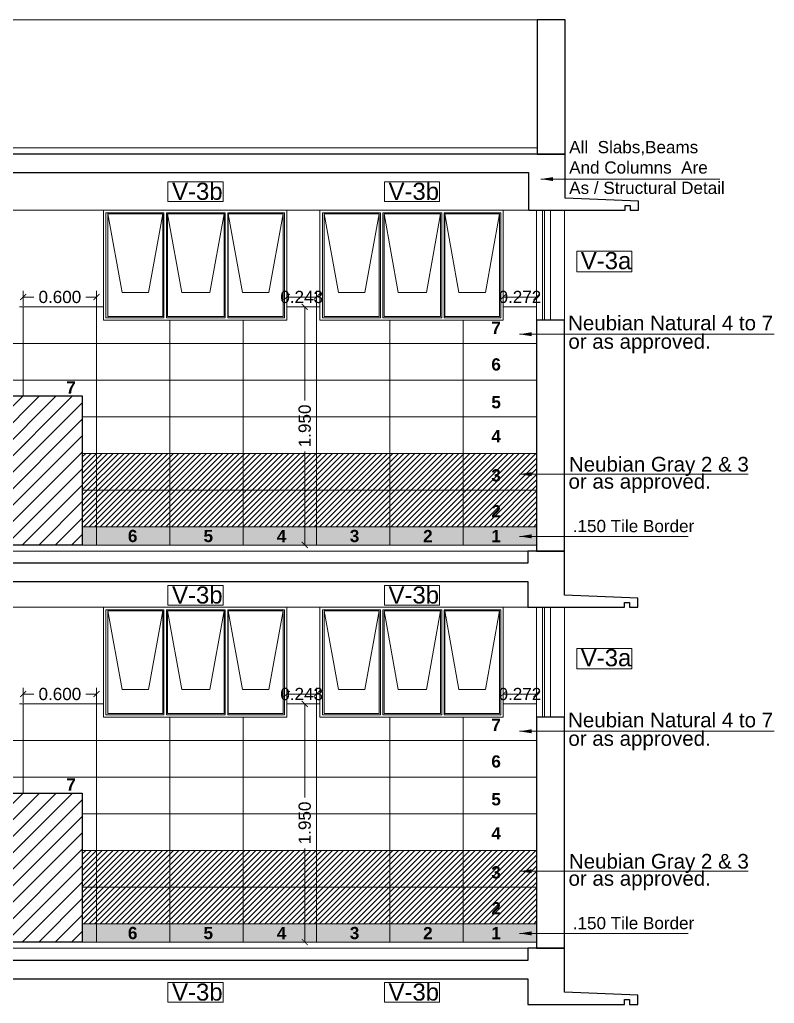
# Model space of a CAD drawing. Header units: millimetres. Extents: x 2733 to 5909, y 1038 to 2089.
# Drawn here: x 2795.2 to 2801.37, y 1047.86 to 1055.91 of the extents above; entities that cross this region are included whole.
import ezdxf

# ---------------------------------------------------------------- set-up
doc = ezdxf.new("R2010")
doc.units = ezdxf.units.MM
doc.header["$PDMODE"] = 35
doc.layers.get('0').update_dxf_attribs({"lineweight": 20})
doc.layers.get('Defpoints').update_dxf_attribs({"lineweight": 15})
for name, color, linetype, lineweight in [('beam', 43, 'Continuous', 20), ('CUBICAL TOILET', 5, 'Continuous', 15), ('DIM', 6, 'Continuous', 18), ('dim.1', 6, 'Continuous', 18), ('FLOOR FINISH', 10, 'Continuous', 15), ('Hatch', 43, 'Continuous', 13), ('rcc', 5, 'Continuous', 30), ('RD', 7, 'Continuous', 18), ('TEXT', 7, 'Continuous', 15), ('Text-1', 240, 'Continuous', 15), ('TILE HATCH-2', 123, 'Continuous', 9), ('Tiles', 91, 'Continuous', 9), ('Tiles-Text', 230, 'Continuous', 18), ('Ventilator', 200, 'Continuous', 18), ('Wall', 7, 'Continuous', 30)]:
    doc.layers.add(name, color=color, linetype=linetype, lineweight=lineweight)
doc.styles.add('dim-stylus bt', font='arial.ttf')
doc.styles.add('L120', font='arial.ttf', dxfattribs={"height": 0.6})
doc.styles.get("Standard").update_dxf_attribs({"font": 'arial.ttf', "height": 0.2})
doc.styles.add('Tabrej', font='arial.ttf')
doc.dimstyles.new('DIMEN', dxfattribs={"dimtxt": 0.3, "dimasz": 0.25, "dimexe": 0.18, "dimexo": 0.0625, "dimgap": 0.09, "dimtad": 0, "dimdec": 3, "dimzin": 0, "dimdsep": 46, "dimtxsty": 'Tabrej', "dimcen": 0, "dimclrd": 256, "dimclre": 256, "dimclrt": 7, "dimadec": 0, "dimazin": 0, "dimtfac": 1, "dimtdec": 3, "dimtofl": 0, "dimtmove": 0, "dimatfit": 1, "dimfxl": 0, "dimtolj": 1, "dimtzin": 0, "dimlwd": -1, "dimlwe": -1, "dimarcsym": 0})
doc.dimstyles.new('Tabrej', dxfattribs={"dimtxt": 4, "dimasz": 0.45, "dimexe": 0.18, "dimexo": 0.0625, "dimgap": 0.09, "dimtad": 0, "dimdec": 3, "dimzin": 0, "dimdsep": 46, "dimtxsty": 'Tabrej', "dimcen": 0, "dimclrd": 256, "dimclre": 256, "dimclrt": 7, "dimaunit": 1, "dimadec": 3, "dimazin": 0, "dimtfac": 1, "dimtdec": 3, "dimtofl": 0, "dimtmove": 0, "dimatfit": 3, "dimfxl": 0, "dimtolj": 1, "dimtzin": 0, "dimlwd": -1, "dimlwe": -1, "dimarcsym": 0})

# ---------------------------------------------------------------- blocks, each defined once
blk = doc.blocks.new('_ArchTick')
at = {"color": 0, "const_width": 0.15}
blk.add_lwpolyline([(-0.5, -0.5), (0.5, 0.5)], dxfattribs=at)
blk = doc.blocks.new('*D227')
at = {"layer": 'Defpoints', "color": 0, "lineweight": 15, "transparency": 16777216}
for p in [(2797.627, 1053.6424), (2797.384, 1053.5685), (2797.627, 1053.5635)]:
    blk.add_point(p, dxfattribs=at)
at = {"layer": 'DIM', "transparency": 16777216}
for p, q in [((2797.384, 1053.57), (2797.384, 1053.6924)), ((2797.384, 1053.6424), (2797.627, 1053.6424)), ((2797.627, 1053.565), (2797.627, 1053.6924))]:
    blk.add_line(p, q, dxfattribs=at)
at = {"layer": 'DIM', "transparency": 16777216, "xscale": 0.05, "yscale": 0.05, "zscale": 0.05, "rotation": 180}
blk.add_blockref('_ArchTick', (2797.384, 1053.6424), dxfattribs=at)
at = {"layer": 'DIM', "transparency": 16777216, "xscale": 0.05, "yscale": 0.05, "zscale": 0.05}
blk.add_blockref('_ArchTick', (2797.627, 1053.6424), dxfattribs=at)
at = {"layer": 'DIM', "color": 7, "transparency": 16777216, "insert": (2797.5055, 1053.6424), "char_height": 0.1, "attachment_point": 5, "style": 'Tabrej'}
blk.add_mtext('\\A1;0.243', dxfattribs=at)
blk = doc.blocks.new('*D228')
at = {"layer": 'Defpoints', "color": 0, "lineweight": 15, "transparency": 16777216}
for p in [(2799.427, 1053.6424), (2799.155, 1053.5685), (2799.427, 1053.5635)]:
    blk.add_point(p, dxfattribs=at)
at = {"layer": 'DIM', "transparency": 16777216}
for p, q in [((2799.155, 1053.57), (2799.155, 1053.6924)), ((2799.155, 1053.6424), (2799.427, 1053.6424)), ((2799.427, 1053.565), (2799.427, 1053.6924))]:
    blk.add_line(p, q, dxfattribs=at)
at = {"layer": 'DIM', "transparency": 16777216, "xscale": 0.05, "yscale": 0.05, "zscale": 0.05, "rotation": 180}
blk.add_blockref('_ArchTick', (2799.155, 1053.6424), dxfattribs=at)
at = {"layer": 'DIM', "transparency": 16777216, "xscale": 0.05, "yscale": 0.05, "zscale": 0.05}
blk.add_blockref('_ArchTick', (2799.427, 1053.6424), dxfattribs=at)
at = {"layer": 'DIM', "color": 7, "transparency": 16777216, "insert": (2799.291, 1053.6424), "char_height": 0.1, "attachment_point": 5, "style": 'Tabrej'}
blk.add_mtext('\\A1;0.272', dxfattribs=at)
blk = doc.blocks.new('*D229')
at = {"layer": 'Defpoints', "color": 0, "lineweight": 15, "transparency": 16777216}
for p in [(2797.4195, 1053.5625), (2797.4453, 1051.6125), (2797.5305, 1051.6125)]:
    blk.add_point(p, dxfattribs=at)
at = {"layer": 'DIM', "transparency": 16777216}
for p, q in [((2797.421, 1053.5625), (2797.5805, 1053.5625)), ((2797.5305, 1053.5625), (2797.5305, 1052.7964)), ((2797.5305, 1051.6125), (2797.5305, 1052.3787)), ((2797.4468, 1051.6125), (2797.5805, 1051.6125))]:
    blk.add_line(p, q, dxfattribs=at)
at = {"layer": 'DIM', "transparency": 16777216, "xscale": 0.05, "yscale": 0.05, "zscale": 0.05}
for p, rotation in [((2797.5305, 1053.5625), 90), ((2797.5305, 1051.6125), 270)]:
    blk.add_blockref('_ArchTick', p, dxfattribs=dict(at, rotation=rotation))
at = {"layer": 'DIM', "color": 7, "transparency": 16777216, "insert": (2797.5305, 1052.5875), "char_height": 0.1, "attachment_point": 5, "rotation": 90, "style": 'Tabrej'}
blk.add_mtext('\\A1;1.950', dxfattribs=at)
blk = doc.blocks.new('*D233')
at = {"layer": 'Defpoints', "color": 0, "lineweight": 15, "transparency": 16777216}
for p in [(2795.827, 1053.6424), (2795.227, 1053.5685), (2795.827, 1053.5635)]:
    blk.add_point(p, dxfattribs=at)
at = {"layer": 'DIM', "transparency": 16777216}
for p, q in [((2795.227, 1053.57), (2795.227, 1053.6924)), ((2795.227, 1053.6424), (2795.3134, 1053.6424)), ((2795.827, 1053.6424), (2795.7405, 1053.6424)), ((2795.827, 1053.565), (2795.827, 1053.6924))]:
    blk.add_line(p, q, dxfattribs=at)
at = {"layer": 'DIM', "transparency": 16777216, "xscale": 0.05, "yscale": 0.05, "zscale": 0.05, "rotation": 180}
blk.add_blockref('_ArchTick', (2795.227, 1053.6424), dxfattribs=at)
at = {"layer": 'DIM', "transparency": 16777216, "xscale": 0.05, "yscale": 0.05, "zscale": 0.05}
blk.add_blockref('_ArchTick', (2795.827, 1053.6424), dxfattribs=at)
at = {"layer": 'DIM', "color": 7, "transparency": 16777216, "insert": (2795.527, 1053.6424), "char_height": 0.1, "attachment_point": 5, "style": 'Tabrej'}
blk.add_mtext('\\A1;0.600', dxfattribs=at)
blk = doc.blocks.new('tg')
at = {"layer": 'RD', "linetype": 'Continuous', "ltscale": 0.2}
blk.add_lwpolyline([(2440.174, -1429.3276), (2439.7225, -1429.3276), (2439.7225, -1429.159), (2440.174, -1429.159)], close=True, dxfattribs=at)
at = {"layer": 'RD', "linetype": 'Continuous', "ltscale": 0.2, "insert": (2439.7561, -1429.1655), "char_height": 0.14, "attachment_point": 1}
blk.add_mtext_dynamic_manual_height_columns('V-3a', width=0.066544, gutter_width=1.7655, heights=[0], dxfattribs=at)
blk = doc.blocks.new('dgf')
at = {"lineweight": 15}
blk.add_line((2896.6081, 1057.5881), (2898.1081, 1057.5881), dxfattribs=at)
at = {"layer": 'CUBICAL TOILET', "ltscale": 0.05}
blk.add_line((2897.4883, 1057.5881), (2897.4758, 1057.5881), dxfattribs=at)
at = {"layer": 'Ventilator', "linetype": 'Continuous'}
for p, q in [((2898.1081, 1058.4881), (2896.6081, 1058.4881)), ((2896.6081, 1058.4881), (2896.6081, 1057.5881)), ((2897.1024, 1058.4681), (2896.6279, 1058.4681)), ((2896.6279, 1058.4681), (2896.6279, 1057.6081)), ((2897.0924, 1058.4581), (2896.6438, 1058.4581)), ((2896.6438, 1058.4581), (2896.6438, 1057.6181)), ((2897.0924, 1057.6181), (2897.0924, 1058.4581)), ((2897.1024, 1058.4681), (2897.1024, 1057.6081)), ((2897.6049, 1058.4681), (2897.1224, 1058.4681)), ((2897.1224, 1058.4681), (2897.1224, 1057.6082)), ((2897.5949, 1058.4581), (2897.1324, 1058.4581)), ((2897.1324, 1058.4581), (2897.1324, 1057.6181)), ((2897.5949, 1057.6181), (2897.5949, 1058.4581)), ((2897.6049, 1057.6081), (2897.6049, 1058.4681)), ((2898.0881, 1058.4681), (2897.6249, 1058.4681)), ((2897.6249, 1057.6081), (2897.6249, 1058.4681)), ((2898.0781, 1058.4581), (2897.6295, 1058.4581)), ((2897.6295, 1058.4581), (2897.6295, 1057.6181)), ((2898.0781, 1057.6181), (2898.0781, 1058.4581)), ((2898.0881, 1057.6081), (2898.0881, 1058.4681)), ((2898.1081, 1057.5881), (2898.1081, 1058.4881)), ((2898.1081, 1057.5881), (2896.6081, 1057.5881)), ((2897.1024, 1057.6081), (2896.6279, 1057.6081)), ((2897.0924, 1057.6181), (2896.6438, 1057.6181)), ((2897.6049, 1057.6081), (2897.1224, 1057.6081)), ((2897.5949, 1057.6181), (2897.1324, 1057.6181)), ((2898.0881, 1057.6081), (2897.6249, 1057.6081)), ((2898.0781, 1057.6181), (2897.6295, 1057.6181))]:
    blk.add_line(p, q, dxfattribs=at)
at = {"layer": 'Ventilator', "ltscale": 0.1}
for p, q in [((2896.6438, 1058.4581), (2896.7596, 1057.8148)), ((2897.0924, 1058.4581), (2896.9766, 1057.8148)), ((2897.1324, 1058.4581), (2897.2482, 1057.8148)), ((2897.5949, 1058.4581), (2897.4791, 1057.8148)), ((2897.6295, 1058.4581), (2897.7454, 1057.8148)), ((2898.0781, 1058.4581), (2897.9623, 1057.8148)), ((2896.7596, 1057.8148), (2896.9766, 1057.8148)), ((2897.2482, 1057.8148), (2897.4791, 1057.8148)), ((2897.7454, 1057.8148), (2897.9623, 1057.8148))]:
    blk.add_line(p, q, dxfattribs=at)
blk = doc.blocks.new('fdgvf')
at = {"layer": 'RD', "linetype": 'Continuous', "ltscale": 0.2}
blk.add_lwpolyline([(2864.4715, 1054.4238), (2864.0199, 1054.4238), (2864.0199, 1054.5859), (2864.4715, 1054.5859)], close=True, dxfattribs=at)
at = {"layer": 'RD', "linetype": 'Continuous', "ltscale": 0.2, "insert": (2864.0536, 1054.5776), "char_height": 0.14, "attachment_point": 1}
blk.add_mtext_dynamic_manual_height_columns('V-3b', width=0.066544, gutter_width=1.7655, heights=[0], dxfattribs=at)
blk = doc.blocks.new('*D778')
at = {"layer": 'Defpoints', "color": 0, "lineweight": 15, "transparency": 16777216}
for p in [(2797.384, 1050.3185), (2797.627, 1050.3924), (2797.627, 1050.3135)]:
    blk.add_point(p, dxfattribs=at)
at = {"layer": 'DIM', "transparency": 16777216}
for p, q in [((2797.384, 1050.32), (2797.384, 1050.4424)), ((2797.627, 1050.315), (2797.627, 1050.4424)), ((2797.384, 1050.3924), (2797.627, 1050.3924))]:
    blk.add_line(p, q, dxfattribs=at)
at = {"layer": 'DIM', "transparency": 16777216, "xscale": 0.05, "yscale": 0.05, "zscale": 0.05, "rotation": 180}
blk.add_blockref('_ArchTick', (2797.384, 1050.3924), dxfattribs=at)
at = {"layer": 'DIM', "transparency": 16777216, "xscale": 0.05, "yscale": 0.05, "zscale": 0.05}
blk.add_blockref('_ArchTick', (2797.627, 1050.3924), dxfattribs=at)
at = {"layer": 'DIM', "color": 7, "transparency": 16777216, "insert": (2797.5055, 1050.3924), "char_height": 0.1, "attachment_point": 5, "style": 'Tabrej'}
blk.add_mtext('\\A1;0.243', dxfattribs=at)
blk = doc.blocks.new('*D779')
at = {"layer": 'Defpoints', "color": 0, "lineweight": 15, "transparency": 16777216}
for p in [(2799.155, 1050.3185), (2799.427, 1050.3924), (2799.427, 1050.3135)]:
    blk.add_point(p, dxfattribs=at)
at = {"layer": 'DIM', "transparency": 16777216}
for p, q in [((2799.155, 1050.32), (2799.155, 1050.4424)), ((2799.427, 1050.315), (2799.427, 1050.4424)), ((2799.155, 1050.3924), (2799.427, 1050.3924))]:
    blk.add_line(p, q, dxfattribs=at)
at = {"layer": 'DIM', "transparency": 16777216, "xscale": 0.05, "yscale": 0.05, "zscale": 0.05, "rotation": 180}
blk.add_blockref('_ArchTick', (2799.155, 1050.3924), dxfattribs=at)
at = {"layer": 'DIM', "transparency": 16777216, "xscale": 0.05, "yscale": 0.05, "zscale": 0.05}
blk.add_blockref('_ArchTick', (2799.427, 1050.3924), dxfattribs=at)
at = {"layer": 'DIM', "color": 7, "transparency": 16777216, "insert": (2799.291, 1050.3924), "char_height": 0.1, "attachment_point": 5, "style": 'Tabrej'}
blk.add_mtext('\\A1;0.272', dxfattribs=at)
blk = doc.blocks.new('*D780')
at = {"layer": 'Defpoints', "color": 0, "lineweight": 15, "transparency": 16777216}
for p in [(2797.4195, 1050.3125), (2797.4453, 1048.3625), (2797.5305, 1048.3625)]:
    blk.add_point(p, dxfattribs=at)
at = {"layer": 'DIM', "transparency": 16777216}
for p, q in [((2797.421, 1050.3125), (2797.5805, 1050.3125)), ((2797.5305, 1050.3125), (2797.5305, 1049.5464)), ((2797.5305, 1048.3625), (2797.5305, 1049.1287)), ((2797.4468, 1048.3625), (2797.5805, 1048.3625))]:
    blk.add_line(p, q, dxfattribs=at)
at = {"layer": 'DIM', "transparency": 16777216, "xscale": 0.05, "yscale": 0.05, "zscale": 0.05}
for p, rotation in [((2797.5305, 1050.3125), 90), ((2797.5305, 1048.3625), 270)]:
    blk.add_blockref('_ArchTick', p, dxfattribs=dict(at, rotation=rotation))
at = {"layer": 'DIM', "color": 7, "transparency": 16777216, "insert": (2797.5305, 1049.3375), "char_height": 0.1, "attachment_point": 5, "rotation": 90, "style": 'Tabrej'}
blk.add_mtext('\\A1;1.950', dxfattribs=at)
blk = doc.blocks.new('*D784')
at = {"layer": 'Defpoints', "color": 0, "lineweight": 15, "transparency": 16777216}
for p in [(2795.227, 1050.3185), (2795.827, 1050.3924), (2795.827, 1050.3135)]:
    blk.add_point(p, dxfattribs=at)
at = {"layer": 'DIM', "transparency": 16777216}
for p, q in [((2795.227, 1050.32), (2795.227, 1050.4424)), ((2795.827, 1050.315), (2795.827, 1050.4424)), ((2795.227, 1050.3924), (2795.3134, 1050.3924)), ((2795.827, 1050.3924), (2795.7405, 1050.3924))]:
    blk.add_line(p, q, dxfattribs=at)
at = {"layer": 'DIM', "transparency": 16777216, "xscale": 0.05, "yscale": 0.05, "zscale": 0.05, "rotation": 180}
blk.add_blockref('_ArchTick', (2795.227, 1050.3924), dxfattribs=at)
at = {"layer": 'DIM', "transparency": 16777216, "xscale": 0.05, "yscale": 0.05, "zscale": 0.05}
blk.add_blockref('_ArchTick', (2795.827, 1050.3924), dxfattribs=at)
at = {"layer": 'DIM', "color": 7, "transparency": 16777216, "insert": (2795.527, 1050.3924), "char_height": 0.1, "attachment_point": 5, "style": 'Tabrej'}
blk.add_mtext('\\A1;0.600', dxfattribs=at)
blk = doc.blocks.new('gd')
at = {"layer": 'TEXT', "insert": (2851.3562, 1054.9194), "char_height": 0.1, "width": 22.011289, "attachment_point": 1, "style": 'L120'}
blk.add_mtext('All  Slabs,Beams\\PAnd Columns  Are\\PAs / Structural Detail', dxfattribs=at)
at = {"layer": 'dim.1', "ltscale": 0.02}
blk.add_leader([(2851.125, 1054.6077), (2852.588, 1054.6077)], dimstyle='Tabrej', override={"dimasz": 0.1}, dxfattribs=at)

msp = doc.modelspace()

# ---------------------------------------------------------------- hatches: boundary and pattern name
at = {"layer": 'Hatch', "lineweight": 15}
h = msp.add_hatch(dxfattribs=at)
h.set_pattern_fill('ANSI31', color=256, scale=0.03)
h.paths.add_polyline_path([(2794.809, 1051.6125), (2795.709, 1051.6125), (2795.709, 1052.8325), (2794.809, 1052.8325)])
h.paths.add_polyline_path([(2793.879, 1052.8325), (2793.879, 1051.6125), (2794.779, 1051.6125), (2794.779, 1052.8325)])
h = msp.add_hatch(dxfattribs=at)
h.set_pattern_fill('ANSI36', color=256, scale=0.01, angle=45, style=0)
h.set_pattern_definition([(90, (0, 9.75), (-0.03175, 0.0555625), [0.079375, -0.015875, 0, -0.015875])])
h.paths.add_polyline_path([(2795.827, 1051.7625), (2795.709, 1051.7625), (2795.709, 1051.6125), (2795.827, 1051.6125)])
h.paths.add_polyline_path([(2796.427, 1051.7625), (2795.827, 1051.7625), (2795.827, 1051.6125), (2796.427, 1051.6125)])
h.paths.add_polyline_path([(2797.027, 1051.7625), (2796.427, 1051.7625), (2796.427, 1051.6125), (2797.027, 1051.6125)])
h.paths.add_polyline_path([(2797.627, 1051.7625), (2797.027, 1051.7625), (2797.027, 1051.6125), (2797.627, 1051.6125)])
h.paths.add_polyline_path([(2798.227, 1051.7625), (2797.627, 1051.7625), (2797.627, 1051.6125), (2798.227, 1051.6125)])
h.paths.add_polyline_path([(2798.827, 1051.7625), (2798.227, 1051.7625), (2798.227, 1051.6125), (2798.827, 1051.6125)])
h.paths.add_polyline_path([(2799.427, 1051.7625), (2798.827, 1051.7625), (2798.827, 1051.6125), (2799.427, 1051.6125)])
h.paths.add_polyline_path([(2792.3594, 1051.7625), (2791.7594, 1051.7625), (2791.7594, 1051.6125), (2792.3594, 1051.6125)])
h.paths.add_polyline_path([(2791.7594, 1051.7625), (2791.4319, 1051.7625), (2791.4319, 1051.6125), (2791.7594, 1051.6125)])
h.paths.add_polyline_path([(2792.9594, 1051.7625), (2792.3594, 1051.7625), (2792.3594, 1051.6125), (2792.9594, 1051.6125)])
h.paths.add_polyline_path([(2793.879, 1051.7625), (2793.427, 1051.7625), (2793.427, 1051.6125), (2793.879, 1051.6125)])
h.paths.add_polyline_path([(2793.427, 1051.7625), (2793.0744, 1051.7625), (2793.0744, 1051.6125), (2793.427, 1051.6125)])
h.paths.add_polyline_path([(2796.0581, 1051.5818), (2796.1858, 1051.5818), (2796.1858, 1051.7878), (2796.0581, 1051.7878)], flags=9)
h.paths.add_polyline_path([(2796.6764, 1051.582), (2796.8041, 1051.582), (2796.8041, 1051.788), (2796.6764, 1051.788)], flags=9)
h.paths.add_polyline_path([(2797.2777, 1051.5809), (2797.4054, 1051.5809), (2797.4054, 1051.787), (2797.2777, 1051.787)], flags=9)
h.paths.add_polyline_path([(2797.8745, 1051.5818), (2798.0022, 1051.5818), (2798.0022, 1051.7878), (2797.8745, 1051.7878)], flags=9)
h.paths.add_polyline_path([(2798.4759, 1051.5809), (2798.6036, 1051.5809), (2798.6036, 1051.787), (2798.4759, 1051.787)], flags=9)
h.paths.add_polyline_path([(2799.0381, 1051.5808), (2799.1658, 1051.5808), (2799.1658, 1051.7869), (2799.0381, 1051.7869)], flags=9)
h.paths.add_polyline_path([(2791.9799, 1051.5796), (2792.1853, 1051.5796), (2792.1853, 1051.7857), (2791.9799, 1051.7857)], flags=9)
h.paths.add_polyline_path([(2791.4744, 1051.5788), (2791.6798, 1051.5788), (2791.6798, 1051.7848), (2791.4744, 1051.7848)], flags=9)
h.paths.add_polyline_path([(2792.5539, 1051.5788), (2792.7593, 1051.5788), (2792.7593, 1051.7848), (2792.5539, 1051.7848)], flags=9)
h.paths.add_polyline_path([(2793.633, 1051.5796), (2793.8384, 1051.5796), (2793.8384, 1051.7857), (2793.633, 1051.7857)], flags=9)
h.paths.add_polyline_path([(2793.1368, 1051.5788), (2793.3422, 1051.5788), (2793.3422, 1051.7848), (2793.1368, 1051.7848)], flags=9)
h = msp.add_hatch(dxfattribs=at)
h.set_pattern_fill('ANSI31', color=256, scale=0.03)
h.set_pattern_definition([(45, (0, -3.25), (-0.067351921, 0.067351921), [])])
h.paths.add_polyline_path([(2794.809, 1048.3625), (2795.709, 1048.3625), (2795.709, 1049.5825), (2794.809, 1049.5825)])
h.paths.add_polyline_path([(2793.879, 1049.5825), (2793.879, 1048.3625), (2794.779, 1048.3625), (2794.779, 1049.5825)])
h = msp.add_hatch(dxfattribs=at)
h.set_pattern_fill('ANSI36', color=256, scale=0.01, angle=45, style=0)
h.set_pattern_definition([(90, (0, 6.5), (-0.03175, 0.0555625), [0.079375, -0.015875, 0, -0.015875])])
h.paths.add_polyline_path([(2795.827, 1048.5125), (2795.709, 1048.5125), (2795.709, 1048.3625), (2795.827, 1048.3625)])
h.paths.add_polyline_path([(2796.427, 1048.5125), (2795.827, 1048.5125), (2795.827, 1048.3625), (2796.427, 1048.3625)])
h.paths.add_polyline_path([(2797.027, 1048.5125), (2796.427, 1048.5125), (2796.427, 1048.3625), (2797.027, 1048.3625)])
h.paths.add_polyline_path([(2797.627, 1048.5125), (2797.027, 1048.5125), (2797.027, 1048.3625), (2797.627, 1048.3625)])
h.paths.add_polyline_path([(2798.227, 1048.5125), (2797.627, 1048.5125), (2797.627, 1048.3625), (2798.227, 1048.3625)])
h.paths.add_polyline_path([(2798.827, 1048.5125), (2798.227, 1048.5125), (2798.227, 1048.3625), (2798.827, 1048.3625)])
h.paths.add_polyline_path([(2799.427, 1048.5125), (2798.827, 1048.5125), (2798.827, 1048.3625), (2799.427, 1048.3625)])
h.paths.add_polyline_path([(2792.3594, 1048.5125), (2791.7594, 1048.5125), (2791.7594, 1048.3625), (2792.3594, 1048.3625)])
h.paths.add_polyline_path([(2791.7594, 1048.5125), (2791.4319, 1048.5125), (2791.4319, 1048.3625), (2791.7594, 1048.3625)])
h.paths.add_polyline_path([(2792.9594, 1048.5125), (2792.3594, 1048.5125), (2792.3594, 1048.3625), (2792.9594, 1048.3625)])
h.paths.add_polyline_path([(2793.879, 1048.5125), (2793.427, 1048.5125), (2793.427, 1048.3625), (2793.879, 1048.3625)])
h.paths.add_polyline_path([(2793.427, 1048.5125), (2793.0744, 1048.5125), (2793.0744, 1048.3625), (2793.427, 1048.3625)])
h.paths.add_polyline_path([(2796.0581, 1048.3318), (2796.1858, 1048.3318), (2796.1858, 1048.5378), (2796.0581, 1048.5378)], flags=9)
h.paths.add_polyline_path([(2796.6764, 1048.332), (2796.8041, 1048.332), (2796.8041, 1048.538), (2796.6764, 1048.538)], flags=9)
h.paths.add_polyline_path([(2797.2777, 1048.3309), (2797.4054, 1048.3309), (2797.4054, 1048.537), (2797.2777, 1048.537)], flags=9)
h.paths.add_polyline_path([(2797.8745, 1048.3318), (2798.0022, 1048.3318), (2798.0022, 1048.5378), (2797.8745, 1048.5378)], flags=9)
h.paths.add_polyline_path([(2798.4759, 1048.3309), (2798.6036, 1048.3309), (2798.6036, 1048.537), (2798.4759, 1048.537)], flags=9)
h.paths.add_polyline_path([(2799.0381, 1048.3308), (2799.1658, 1048.3308), (2799.1658, 1048.5369), (2799.0381, 1048.5369)], flags=9)
h.paths.add_polyline_path([(2791.9799, 1048.3296), (2792.1853, 1048.3296), (2792.1853, 1048.5357), (2791.9799, 1048.5357)], flags=9)
h.paths.add_polyline_path([(2791.4744, 1048.3288), (2791.6798, 1048.3288), (2791.6798, 1048.5348), (2791.4744, 1048.5348)], flags=9)
h.paths.add_polyline_path([(2792.5539, 1048.3288), (2792.7593, 1048.3288), (2792.7593, 1048.5348), (2792.5539, 1048.5348)], flags=9)
h.paths.add_polyline_path([(2793.633, 1048.3296), (2793.8384, 1048.3296), (2793.8384, 1048.5357), (2793.633, 1048.5357)], flags=9)
h.paths.add_polyline_path([(2793.1368, 1048.3288), (2793.3422, 1048.3288), (2793.3422, 1048.5348), (2793.1368, 1048.5348)], flags=9)
at = {"layer": 'TILE HATCH-2'}
h = msp.add_hatch(dxfattribs=at)
h.set_pattern_fill('ANSI31', color=256, scale=0.01, style=0)
h.set_pattern_definition([(45, (0, 9.75), (-0.0224506403, 0.0224506403), [])])
h.paths.add_polyline_path([(2791.7219, 1052.0625), (2791.4319, 1052.0625), (2791.4319, 1052.0238), (2791.7219, 1052.0238)], flags=17)
h.paths.add_polyline_path([(2791.7219, 1052.2857, -0.166189), (2791.5222, 1052.3625), (2791.4319, 1052.3625), (2791.4319, 1052.0625), (2791.7219, 1052.0625)])
h.paths.add_polyline_path([(2791.7594, 1052.0625), (2791.7469, 1052.0625), (2791.7469, 1051.9988), (2791.4319, 1051.9988), (2791.4319, 1051.7625), (2791.7594, 1051.7625)])
h.paths.add_polyline_path([(2792.3594, 1052.0625), (2791.7594, 1052.0625), (2791.7594, 1051.7625), (2792.3594, 1051.7625)])
h.paths.add_polyline_path([(2792.3594, 1052.3625), (2791.9467, 1052.3625, -0.156527), (2791.7594, 1052.2864), (2791.7594, 1052.0625), (2792.3594, 1052.0625)])
h.paths.add_polyline_path([(2791.7594, 1052.2864, -0.009417), (2791.7469, 1052.2857), (2791.7469, 1052.0625), (2791.7594, 1052.0625)])
h.paths.add_polyline_path([(2792.9594, 1052.0625), (2792.3594, 1052.0625), (2792.3594, 1051.7625), (2792.9594, 1051.7625)])
h.paths.add_polyline_path([(2792.9594, 1052.3625), (2792.3594, 1052.3625), (2792.3594, 1052.0625), (2792.9594, 1052.0625)])
h.paths.add_polyline_path([(2793.879, 1052.3625), (2793.427, 1052.3625), (2793.427, 1052.0625), (2793.879, 1052.0625)])
h.paths.add_polyline_path([(2793.427, 1052.3625), (2793.0744, 1052.3625), (2793.0744, 1052.0625), (2793.427, 1052.0625)])
h.paths.add_polyline_path([(2793.427, 1052.0625), (2793.0744, 1052.0625), (2793.0744, 1051.7625), (2793.427, 1051.7625)])
h.paths.add_polyline_path([(2793.879, 1052.0625), (2793.427, 1052.0625), (2793.427, 1051.7625), (2793.879, 1051.7625)])
h.paths.add_polyline_path([(2796.427, 1052.0625), (2795.827, 1052.0625), (2795.827, 1051.7625), (2796.427, 1051.7625)])
h.paths.add_polyline_path([(2795.827, 1052.0625), (2795.709, 1052.0625), (2795.709, 1051.7625), (2795.827, 1051.7625)])
h.paths.add_polyline_path([(2795.827, 1052.3625), (2795.709, 1052.3625), (2795.709, 1052.0625), (2795.827, 1052.0625)])
h.paths.add_polyline_path([(2796.427, 1052.3625), (2795.827, 1052.3625), (2795.827, 1052.0625), (2796.427, 1052.0625)])
h.paths.add_polyline_path([(2797.027, 1052.3625), (2796.427, 1052.3625), (2796.427, 1052.0625), (2797.027, 1052.0625)])
h.paths.add_polyline_path([(2797.027, 1052.0625), (2796.427, 1052.0625), (2796.427, 1051.7625), (2797.027, 1051.7625)])
h.paths.add_polyline_path([(2797.627, 1052.0625), (2797.027, 1052.0625), (2797.027, 1051.7625), (2797.627, 1051.7625)])
h.paths.add_polyline_path([(2797.627, 1052.3625), (2797.027, 1052.3625), (2797.027, 1052.0625), (2797.627, 1052.0625)])
h.paths.add_polyline_path([(2798.227, 1052.3625), (2797.627, 1052.3625), (2797.627, 1052.0625), (2798.227, 1052.0625)])
h.paths.add_polyline_path([(2798.227, 1052.0625), (2797.627, 1052.0625), (2797.627, 1051.7625), (2798.227, 1051.7625)])
h.paths.add_polyline_path([(2798.827, 1052.0625), (2798.227, 1052.0625), (2798.227, 1051.7625), (2798.827, 1051.7625)])
h.paths.add_polyline_path([(2798.827, 1052.3625), (2798.227, 1052.3625), (2798.227, 1052.0625), (2798.827, 1052.0625)])
h.paths.add_polyline_path([(2799.427, 1052.3625), (2798.827, 1052.3625), (2798.827, 1052.0625), (2799.427, 1052.0625)])
h.paths.add_polyline_path([(2799.427, 1052.0625), (2798.827, 1052.0625), (2798.827, 1051.7625), (2799.427, 1051.7625)])
h.paths.add_polyline_path([(2799.0327, 1052.0782), (2799.1604, 1052.0782), (2799.1604, 1052.2843), (2799.0327, 1052.2843)], flags=24)
h.paths.add_polyline_path([(2799.0341, 1051.7847), (2799.1618, 1051.7847), (2799.1618, 1051.9908), (2799.0341, 1051.9908)], flags=24)
h = msp.add_hatch(dxfattribs=at)
h.set_pattern_fill('ANSI31', color=256, scale=0.01, style=0)
h.set_pattern_definition([(45, (0, 6.5), (-0.0224506403, 0.0224506403), [])])
h.paths.add_polyline_path([(2791.7219, 1048.8125), (2791.4319, 1048.8125), (2791.4319, 1048.7738), (2791.7219, 1048.7738)], flags=17)
h.paths.add_polyline_path([(2791.7219, 1049.0357, -0.166189), (2791.5222, 1049.1125), (2791.4319, 1049.1125), (2791.4319, 1048.8125), (2791.7219, 1048.8125)])
h.paths.add_polyline_path([(2791.7594, 1048.8125), (2791.7469, 1048.8125), (2791.7469, 1048.7488), (2791.4319, 1048.7488), (2791.4319, 1048.5125), (2791.7594, 1048.5125)])
h.paths.add_polyline_path([(2792.3594, 1048.8125), (2791.7594, 1048.8125), (2791.7594, 1048.5125), (2792.3594, 1048.5125)])
h.paths.add_polyline_path([(2792.3594, 1049.1125), (2791.9467, 1049.1125, -0.156527), (2791.7594, 1049.0364), (2791.7594, 1048.8125), (2792.3594, 1048.8125)])
h.paths.add_polyline_path([(2791.7594, 1049.0364, -0.009417), (2791.7469, 1049.0357), (2791.7469, 1048.8125), (2791.7594, 1048.8125)])
h.paths.add_polyline_path([(2792.9594, 1048.8125), (2792.3594, 1048.8125), (2792.3594, 1048.5125), (2792.9594, 1048.5125)])
h.paths.add_polyline_path([(2792.9594, 1049.1125), (2792.3594, 1049.1125), (2792.3594, 1048.8125), (2792.9594, 1048.8125)])
h.paths.add_polyline_path([(2793.879, 1049.1125), (2793.427, 1049.1125), (2793.427, 1048.8125), (2793.879, 1048.8125)])
h.paths.add_polyline_path([(2793.427, 1049.1125), (2793.0744, 1049.1125), (2793.0744, 1048.8125), (2793.427, 1048.8125)])
h.paths.add_polyline_path([(2793.427, 1048.8125), (2793.0744, 1048.8125), (2793.0744, 1048.5125), (2793.427, 1048.5125)])
h.paths.add_polyline_path([(2793.879, 1048.8125), (2793.427, 1048.8125), (2793.427, 1048.5125), (2793.879, 1048.5125)])
h.paths.add_polyline_path([(2796.427, 1048.8125), (2795.827, 1048.8125), (2795.827, 1048.5125), (2796.427, 1048.5125)])
h.paths.add_polyline_path([(2795.827, 1048.8125), (2795.709, 1048.8125), (2795.709, 1048.5125), (2795.827, 1048.5125)])
h.paths.add_polyline_path([(2795.827, 1049.1125), (2795.709, 1049.1125), (2795.709, 1048.8125), (2795.827, 1048.8125)])
h.paths.add_polyline_path([(2796.427, 1049.1125), (2795.827, 1049.1125), (2795.827, 1048.8125), (2796.427, 1048.8125)])
h.paths.add_polyline_path([(2797.027, 1049.1125), (2796.427, 1049.1125), (2796.427, 1048.8125), (2797.027, 1048.8125)])
h.paths.add_polyline_path([(2797.027, 1048.8125), (2796.427, 1048.8125), (2796.427, 1048.5125), (2797.027, 1048.5125)])
h.paths.add_polyline_path([(2797.627, 1048.8125), (2797.027, 1048.8125), (2797.027, 1048.5125), (2797.627, 1048.5125)])
h.paths.add_polyline_path([(2797.627, 1049.1125), (2797.027, 1049.1125), (2797.027, 1048.8125), (2797.627, 1048.8125)])
h.paths.add_polyline_path([(2798.227, 1049.1125), (2797.627, 1049.1125), (2797.627, 1048.8125), (2798.227, 1048.8125)])
h.paths.add_polyline_path([(2798.227, 1048.8125), (2797.627, 1048.8125), (2797.627, 1048.5125), (2798.227, 1048.5125)])
h.paths.add_polyline_path([(2798.827, 1048.8125), (2798.227, 1048.8125), (2798.227, 1048.5125), (2798.827, 1048.5125)])
h.paths.add_polyline_path([(2798.827, 1049.1125), (2798.227, 1049.1125), (2798.227, 1048.8125), (2798.827, 1048.8125)])
h.paths.add_polyline_path([(2799.427, 1049.1125), (2798.827, 1049.1125), (2798.827, 1048.8125), (2799.427, 1048.8125)])
h.paths.add_polyline_path([(2799.427, 1048.8125), (2798.827, 1048.8125), (2798.827, 1048.5125), (2799.427, 1048.5125)])
h.paths.add_polyline_path([(2799.0327, 1048.8282), (2799.1604, 1048.8282), (2799.1604, 1049.0343), (2799.0327, 1049.0343)], flags=24)
h.paths.add_polyline_path([(2799.0341, 1048.5347), (2799.1618, 1048.5347), (2799.1618, 1048.7408), (2799.0341, 1048.7408)], flags=24)

# ---------------------------------------------------------------- linework, layer by layer
at = {"lineweight": 15}
for p, q in [((2791.432, 1055.9125), (2799.657, 1055.9125)), ((2799.542, 1053.4525), (2799.542, 1054.3525)), ((2799.427, 1051.6125), (2799.427, 1053.5625)), ((2799.542, 1050.2025), (2799.542, 1051.1025)), ((2799.427, 1048.3625), (2799.427, 1050.3125))]:
    msp.add_line(p, q, dxfattribs=at)
for points in [[(2799.657, 1053.4525), (2799.427, 1053.4525), (2799.427, 1054.3525), (2799.657, 1054.3525)], [(2799.657, 1050.2025), (2799.427, 1050.2025), (2799.427, 1051.1025), (2799.657, 1051.1025)]]:
    msp.add_lwpolyline(points, close=True, dxfattribs=at)
at = {"layer": 'beam', "lineweight": 15}
for p, q in [((2791.497, 1054.3525), (2799.357, 1054.3525)), ((2791.502, 1051.1025), (2799.357, 1051.1025))]:
    msp.add_line(p, q, dxfattribs=at)
at = {"layer": 'FLOOR FINISH', "lineweight": 15}
for p, q in [((2791.432, 1054.8625), (2799.427, 1054.8625)), ((2791.432, 1051.6125), (2799.427, 1051.6125)), ((2791.497, 1051.5625), (2799.357, 1051.5625)), ((2791.432, 1048.3625), (2799.427, 1048.3625)), ((2791.497, 1048.3125), (2799.357, 1048.3125))]:
    msp.add_line(p, q, dxfattribs=at)
at = {"layer": 'rcc'}
for points in [[(2791.502, 1054.3525), (2791.502, 1054.6625), (2799.362, 1054.6625), (2799.362, 1054.3525), (2800.152, 1054.3525), (2800.152, 1054.3925), (2800.192, 1054.3925), (2800.192, 1054.3525), (2800.262, 1054.3525), (2800.262, 1054.4275), (2799.662, 1054.4525), (2799.662, 1054.8125), (2791.202, 1054.8125), (2791.202, 1054.3525)], [(2791.202, 1051.1025), (2791.502, 1051.1025), (2791.502, 1051.3125), (2799.357, 1051.3125), (2799.357, 1051.1025), (2800.147, 1051.1025), (2800.147, 1051.1425), (2800.187, 1051.1425), (2800.187, 1051.1025), (2800.257, 1051.1025), (2800.257, 1051.1775), (2799.657, 1051.2025), (2799.657, 1051.5625), (2799.357, 1051.5625), (2799.357, 1051.4625), (2791.502, 1051.4625), (2791.502, 1051.5625), (2791.202, 1051.5625)], [(2791.202, 1047.8525), (2791.502, 1047.8525), (2791.502, 1048.0625), (2799.357, 1048.0625), (2799.357, 1047.8525), (2800.147, 1047.8525), (2800.147, 1047.8925), (2800.187, 1047.8925), (2800.187, 1047.8525), (2800.257, 1047.8525), (2800.257, 1047.9275), (2799.657, 1047.9525), (2799.657, 1048.3125), (2799.357, 1048.3125), (2799.357, 1048.2125), (2791.502, 1048.2125), (2791.502, 1048.3125), (2791.202, 1048.3125)]]:
    msp.add_lwpolyline(points, close=True, dxfattribs=at)
at = {"layer": 'Tiles', "lineweight": 15}
for p, q in [((2795.197, 1053.5625), (2795.884, 1053.5625)), ((2795.227, 1052.8325), (2795.227, 1053.5625)), ((2795.827, 1051.6125), (2795.827, 1053.5625)), ((2797.384, 1053.5625), (2797.655, 1053.5625)), ((2797.627, 1051.6125), (2797.627, 1053.5625)), ((2799.155, 1053.5625), (2799.427, 1053.5625)), ((2796.427, 1051.6125), (2796.427, 1053.4525)), ((2797.027, 1051.6125), (2797.027, 1053.4525)), ((2798.227, 1051.6125), (2798.227, 1053.4525)), ((2798.827, 1051.6125), (2798.827, 1053.4525)), ((2793.0744, 1053.2625), (2799.427, 1053.2625)), ((2793.0744, 1052.9625), (2799.427, 1052.9625)), ((2795.709, 1052.6625), (2799.427, 1052.6625)), ((2795.709, 1052.3625), (2799.427, 1052.3625)), ((2795.709, 1052.0625), (2799.427, 1052.0625)), ((2795.709, 1051.7625), (2799.427, 1051.7625)), ((2795.197, 1050.3125), (2795.884, 1050.3125)), ((2795.227, 1049.5825), (2795.227, 1050.3125)), ((2795.827, 1048.3625), (2795.827, 1050.3125)), ((2797.384, 1050.3125), (2797.655, 1050.3125)), ((2797.627, 1048.3625), (2797.627, 1050.3125)), ((2799.155, 1050.3125), (2799.427, 1050.3125)), ((2796.427, 1048.3625), (2796.427, 1050.2025)), ((2797.027, 1048.3625), (2797.027, 1050.2025)), ((2798.227, 1048.3625), (2798.227, 1050.2025)), ((2798.827, 1048.3625), (2798.827, 1050.2025)), ((2793.0744, 1050.0125), (2799.427, 1050.0125)), ((2793.0744, 1049.7125), (2799.427, 1049.7125)), ((2795.709, 1049.4125), (2799.427, 1049.4125)), ((2795.709, 1049.1125), (2799.427, 1049.1125)), ((2795.709, 1048.8125), (2799.427, 1048.8125)), ((2795.709, 1048.5125), (2799.427, 1048.5125))]:
    msp.add_line(p, q, dxfattribs=at)
at = {"layer": 'Ventilator', "lineweight": 15}
for points in [[(2799.492, 1054.3525), (2799.477, 1054.3525), (2799.477, 1053.4525), (2799.492, 1053.4525)], [(2799.492, 1051.1025), (2799.477, 1051.1025), (2799.477, 1050.2025), (2799.492, 1050.2025)]]:
    msp.add_lwpolyline(points, close=True, dxfattribs=at)
at = {"layer": 'Wall'}
for points in [[(2799.432, 1054.8125), (2799.662, 1054.8125), (2799.662, 1055.9125), (2799.432, 1055.9125)], [(2799.657, 1053.4525), (2799.427, 1053.4525), (2799.427, 1051.5625), (2799.657, 1051.5625)], [(2794.809, 1052.8325), (2795.709, 1052.8325), (2795.709, 1051.6125), (2794.809, 1051.6125)], [(2799.657, 1050.2025), (2799.427, 1050.2025), (2799.427, 1048.3125), (2799.657, 1048.3125)], [(2794.809, 1049.5825), (2795.709, 1049.5825), (2795.709, 1048.3625), (2794.809, 1048.3625)]]:
    msp.add_lwpolyline(points, close=True, dxfattribs=at)

# ---------------------------------------------------------------- block references
at = {"layer": 'RD', "lineweight": 15}
msp.add_blockref('gd', (-51.662, 0), dxfattribs=at)
at = {"layer": 'RD', "linetype": 'Continuous'}
for p in [(360.0334, 2483.1756), (360.0334, 2479.9256)]:
    msp.add_blockref('tg', p, dxfattribs=at)
at = {"layer": 'Ventilator', "lineweight": 15}
for name, p in [('fdgvf', (-67.6083, 0)), ('fdgvf', (-65.8373, 0)), ('dgf', (-100.7242, -4.1356)), ('dgf', (-98.9532, -4.1356)), ('fdgvf', (-67.6083, -3.3042)), ('fdgvf', (-65.8373, -3.3042)), ('dgf', (-100.7242, -7.3856)), ('dgf', (-98.9532, -7.3856)), ('fdgvf', (-67.6083, -6.5542)), ('fdgvf', (-65.8373, -6.5542))]:
    msp.add_blockref(name, p, dxfattribs=at)

# ---------------------------------------------------------------- texts
at = {"layer": 'TEXT', "char_height": 0.1, "width": 1.137347, "attachment_point": 3, "style": 'L120'}
for insert in [(2800.7175, 1051.8178), (2800.7175, 1048.5678)]:
    msp.add_mtext('{\\fArial|b0|i0|c0|p34; .150 Tile Border}', dxfattribs=dict(at, insert=insert))
at = {"layer": 'Text-1', "linetype": 'Continuous', "style": 'dim-stylus bt'}
for s, p in [('        Neubian Natural 4 to 7', (2799.3129, 1053.3699)), ('or as approved.', (2799.6876, 1053.2188)), ('     Neubian Gray 2 & 3', (2799.4591, 1052.214)), ('or as approved.', (2799.6889, 1052.0734)), ('        Neubian Natural 4 to 7', (2799.3129, 1050.1199)), ('or as approved.', (2799.6876, 1049.9688)), ('     Neubian Gray 2 & 3', (2799.4591, 1048.964)), ('or as approved.', (2799.6889, 1048.8234))]:
    msp.add_text(s, height=0.12, dxfattribs=at).set_placement(p)
at = {"layer": 'Tiles-Text', "char_height": 0.1, "width": 0.096954, "attachment_point": 5, "style": 'dim-stylus bt'}
for s, insert in [('{\\fArial|b1|i0|c0|p34;7}', (2799.0962, 1053.3902)), ('{\\fArial|b1|i0|c0|p34;6}', (2799.0962, 1053.0902)), ('{\\fArial|b1|i0|c0|p34;7}', (2795.6181, 1052.902)), ('{\\fArial|b1|i0|c0|p34;5}', (2799.0962, 1052.7807)), ('{\\fArial|b1|i0|c0|p34;4}', (2799.0962, 1052.5025)), ('{\\fArial|b1|i0|c0|p34;3}', (2799.0962, 1052.1822)), ('{\\fArial|b1|i0|c0|p34;2}', (2799.0962, 1051.8895)), ('{\\fArial|b1|i0|c0|p34;6}', (2796.1224, 1051.6857)), ('{\\fArial|b1|i0|c0|p34;5}', (2796.7413, 1051.6857)), ('{\\fArial|b1|i0|c0|p34;4}', (2797.3413, 1051.6857)), ('{\\fArial|b1|i0|c0|p34;3}', (2797.938, 1051.6857)), ('{\\fArial|b1|i0|c0|p34;2}', (2798.538, 1051.6857)), ('{\\fArial|b1|i0|c0|p34;1}', (2799.0962, 1051.6856)), ('{\\fArial|b1|i0|c0|p34;7}', (2799.0962, 1050.1402)), ('{\\fArial|b1|i0|c0|p34;6}', (2799.0962, 1049.8402)), ('{\\fArial|b1|i0|c0|p34;7}', (2795.6181, 1049.652)), ('{\\fArial|b1|i0|c0|p34;5}', (2799.0962, 1049.5307)), ('{\\fArial|b1|i0|c0|p34;4}', (2799.0962, 1049.2525)), ('{\\fArial|b1|i0|c0|p34;3}', (2799.0962, 1048.9322)), ('{\\fArial|b1|i0|c0|p34;2}', (2799.0962, 1048.6395)), ('{\\fArial|b1|i0|c0|p34;6}', (2796.1224, 1048.4357)), ('{\\fArial|b1|i0|c0|p34;5}', (2796.7413, 1048.4357)), ('{\\fArial|b1|i0|c0|p34;4}', (2797.3413, 1048.4357)), ('{\\fArial|b1|i0|c0|p34;3}', (2797.938, 1048.4357)), ('{\\fArial|b1|i0|c0|p34;2}', (2798.538, 1048.4357)), ('{\\fArial|b1|i0|c0|p34;1}', (2799.0962, 1048.4356))]:
    msp.add_mtext(s, dxfattribs=dict(at, insert=insert))

# ---------------------------------------------------------------- dimensions: what is measured, and where the dimension line sits
at = {"layer": 'DIM'}
for base, p1, p2, picture, middle in [((2795.827, 1053.6424), (2795.227, 1053.5685), (2795.827, 1053.5635), '*D233', (2795.527, 1053.6424)), ((2795.827, 1050.3924), (2795.227, 1050.3185), (2795.827, 1050.3135), '*D784', (2795.527, 1050.3924))]:
    dim = msp.add_linear_dim(base=base, p1=p1, p2=p2, dimstyle='DIMEN', override={"dimscale": 0.5, "dimtxt": 0.2, "dimasz": 0.1, "dimexe": 0.1, "dimexo": 0.003, "dimblk1": 'ArchTick', "dimblk2": 'ArchTick', "dimsah": 1}, dxfattribs=at)
    dim.commit()
    dim.dimension.update_dxf_attribs({"geometry": picture, "text_midpoint": middle})
for base, p1, p2, picture, middle in [((2797.627, 1053.6424), (2797.384, 1053.5685), (2797.627, 1053.5635), '*D227', (2797.5055, 1053.6424)), ((2799.427, 1053.6424), (2799.155, 1053.5685), (2799.427, 1053.5635), '*D228', (2799.291, 1053.6424)), ((2797.627, 1050.3924), (2797.384, 1050.3185), (2797.627, 1050.3135), '*D778', (2797.5055, 1050.3924)), ((2799.427, 1050.3924), (2799.155, 1050.3185), (2799.427, 1050.3135), '*D779', (2799.291, 1050.3924))]:
    dim = msp.add_linear_dim(base=base, p1=p1, p2=p2, dimstyle='DIMEN', override={"dimscale": 0.5, "dimtxt": 0.2, "dimasz": 0.1, "dimexe": 0.1, "dimexo": 0.003, "dimblk1": 'ArchTick', "dimblk2": 'ArchTick', "dimsah": 1}, dxfattribs=at)
    dim.commit()
    dim.dimension.update_dxf_attribs({"geometry": picture, "text_midpoint": middle, "dimtype": 160})
for base, p1, p2, picture, middle in [((2797.5305, 1051.6125), (2797.4195, 1053.5625), (2797.4453, 1051.6125), '*D229', (2797.5305, 1052.5875)), ((2797.5305, 1048.3625), (2797.4195, 1050.3125), (2797.4453, 1048.3625), '*D780', (2797.5305, 1049.3375))]:
    dim = msp.add_linear_dim(base=base, p1=p1, p2=p2, angle=90, dimstyle='DIMEN', override={"dimscale": 0.5, "dimtxt": 0.2, "dimasz": 0.1, "dimexe": 0.1, "dimexo": 0.003, "dimblk1": 'ArchTick', "dimblk2": 'ArchTick', "dimsah": 1}, dxfattribs=at)
    dim.commit()
    dim.dimension.update_dxf_attribs({"geometry": picture, "text_midpoint": middle})

# ---------------------------------------------------------------- leaders
at = {"layer": 'dim.1', "ltscale": 0.02}
for points in [[(2799.2877, 1053.3377), (2801.3727, 1053.3377)], [(2799.2877, 1052.1923), (2801.1587, 1052.1923)], [(2799.2877, 1051.6833), (2800.6684, 1051.6833)], [(2799.2877, 1050.0877), (2801.3727, 1050.0877)], [(2799.2877, 1048.9423), (2801.1587, 1048.9423)], [(2799.2877, 1048.4333), (2800.6684, 1048.4333)]]:
    msp.add_leader(points, dimstyle='Tabrej', override={"dimasz": 0.1}, dxfattribs=at)

doc.saveas('drawing.dxf')
